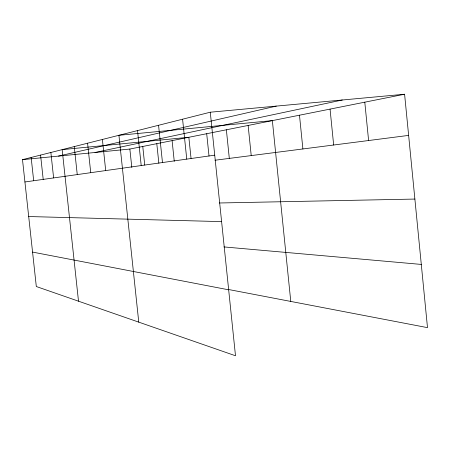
<?xml version="1.0" encoding="UTF-8"?>
<svg xmlns="http://www.w3.org/2000/svg" width="450" height="450" viewBox="0 0 450 450"><rect width="100%" height="100%" fill="white"/><g stroke="black" fill="none" stroke-linecap="round" stroke-linejoin="round"><path stroke-width="0.67" d="M210.274 112.213L235.496 355.764L36.315 286.526L22.5 159.654L210.274 112.213L404.595 94.236L427.5 327.639L228.178 289.434M58.472 156.099L276.278 106.11M94.967 152.494L342.321 99.996M22.5 159.654L129.859 149.046L404.595 94.236M24.93 181.974L214.723 155.171M214.982 160.239L408.634 135.394M219.409 202.989L414.883 199.063M28.693 216.54L221.602 221.614M223.959 246.926L421.296 264.426M32.569 252.09L228.667 289.817M74.244 146.582L77.254 174.583M78.502 301.191L62.167 149.631L188.848 137.278L191.053 158.462M50.867 152.488L53.617 177.919M40.573 155.087L43.206 179.393M31.151 157.466L33.677 180.737M137.514 130.596L141.21 165.549M129.859 149.046L131.811 167.456M138.763 322.138L118.929 135.293L272.357 120.617L290.773 301.433M102.392 139.472L105.705 170.567M87.581 143.213L90.737 172.676M182.588 119.211L186.756 159.12M172.097 140.619L174.257 161.28M158.563 125.28L162.478 162.546M156.797 143.674L158.85 163.204M142.768 146.469L144.731 165.066M248.13 125.449L251.224 155.593M226.367 129.791L229.314 158.4M206.702 133.718L209.019 156.054M299.481 115.206L302.895 148.961M364.793 102.178L368.601 140.529M330.058 109.108L333.658 145.013"/></g></svg>
